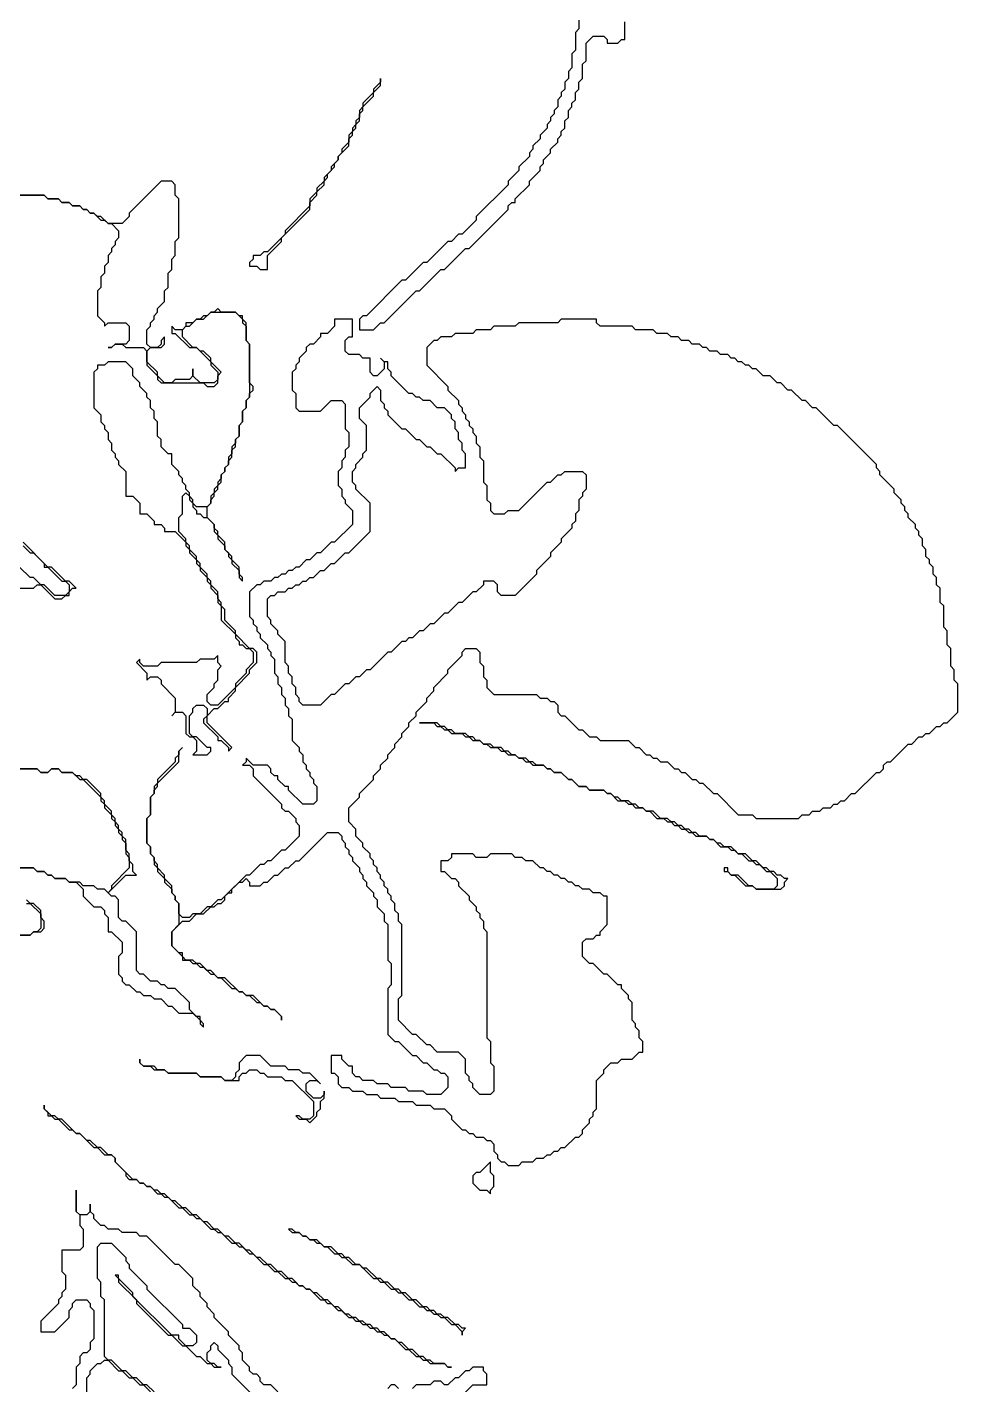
# Model space of a CAD drawing. Header units: metres. Extents: x 0 to 100, y 0 to 141.
# Drawn here: x 87.9 to 94.48, y 12.75 to 22.34 of the extents above; entities that cross this region are included whole.
import ezdxf

# ---------------------------------------------------------------- set-up
doc = ezdxf.new("R2010")
doc.units = ezdxf.units.M

msp = doc.modelspace()

# ---------------------------------------------------------------- linework, layer by layer
for points in [[(91.8, 22.425), (91.8, 22.325), (91.775, 22.3), (91.775, 22.175), (91.75, 22.15), (91.75, 22.05), (91.725, 22.025), (91.725, 21.975), (91.7, 21.95), (91.7, 21.9), (91.675, 21.875), (91.675, 21.85), (91.65, 21.825), (91.65, 21.775), (91.625, 21.75), (91.625, 21.725), (91.6, 21.7), (91.6, 21.675), (91.575, 21.65), (91.575, 21.625), (91.525, 21.575), (91.525, 21.55), (91.475, 21.5), (91.475, 21.475), (91.45, 21.45), (91.45, 21.425), (91.375, 21.35), (91.375, 21.325), (91.3, 21.25), (91.3, 21.225), (91.075, 21), (91.075, 20.975), (90.975, 20.875), (90.95, 20.875), (90.9, 20.825), (90.875, 20.825), (90.725, 20.675), (90.7, 20.675), (90.575, 20.55), (90.55, 20.55), (90.3, 20.3), (90.275, 20.3), (90.25, 20.275), (90.25, 20.2), (90.35, 20.2), (90.4, 20.25), (90.425, 20.25), (90.65, 20.475), (90.675, 20.475), (90.825, 20.625), (90.85, 20.625), (91, 20.775), (91.025, 20.775), (91.3, 21.05), (91.3, 21.075), (91.325, 21.1), (91.35, 21.1), (91.35, 21.125), (91.45, 21.225), (91.45, 21.25), (91.525, 21.325), (91.525, 21.35), (91.55, 21.375), (91.55, 21.4), (91.6, 21.45), (91.6, 21.475), (91.65, 21.525), (91.65, 21.55), (91.675, 21.575), (91.675, 21.6), (91.7, 21.625), (91.7, 21.675), (91.725, 21.7), (91.725, 21.75), (91.75, 21.775), (91.75, 21.8), (91.775, 21.825), (91.775, 21.875), (91.8, 21.9), (91.8, 21.95), (91.825, 21.975), (91.825, 22.075), (91.85, 22.1), (91.85, 22.225), (91.9, 22.275), (91.975, 22.275), (92, 22.25), (92, 22.225), (92.075, 22.225), (92.1, 22.25), (92.125, 22.25), (92.125, 22.375)], [(87.775, 21.15), (88.025, 21.15), (88.05, 21.125), (88.125, 21.125), (88.15, 21.1), (88.2, 21.1), (88.225, 21.075), (88.275, 21.075), (88.3, 21.05), (88.325, 21.05), (88.35, 21.025), (88.375, 21.025), (88.425, 20.975), (88.45, 20.975), (88.475, 20.95), (88.5, 20.95), (88.55, 20.9), (88.55, 20.85), (88.525, 20.825), (88.525, 20.8), (88.5, 20.775), (88.5, 20.75), (88.475, 20.725), (88.475, 20.675), (88.45, 20.65), (88.45, 20.6), (88.425, 20.575), (88.425, 20.5), (88.4, 20.475), (88.4, 20.3), (88.45, 20.25), (88.45, 20.225), (88.475, 20.25), (88.6, 20.25), (88.625, 20.225), (88.625, 20.125), (88.6, 20.1), (88.525, 20.1), (88.5, 20.075), (88.475, 20.075), (88.5, 20.075), (88.525, 20.1), (88.575, 20.1), (88.6, 20.075), (88.725, 20.075), (88.75, 20.05), (88.75, 19.95), (88.825, 19.875), (88.825, 19.85), (88.85, 19.825), (89.15, 19.825), (89.175, 19.8), (89.225, 19.8), (89.25, 19.825), (89.25, 19.875), (89.275, 19.9), (89.2, 19.975), (89.2, 20), (89.15, 20.05), (89.125, 20.05), (89.1, 20.075), (89.075, 20.075), (89, 20.15), (89, 20.2), (89.025, 20.225), (89.05, 20.225), (89.1, 20.275), (89.15, 20.275), (89.2, 20.325), (89.375, 20.325), (89.425, 20.275), (89.425, 20.25), (89.45, 20.225), (89.45, 20.125), (89.475, 20.1), (89.475, 19.725), (89.45, 19.7), (89.45, 19.65), (89.425, 19.625), (89.425, 19.55), (89.4, 19.525), (89.4, 19.45), (89.375, 19.425), (89.375, 19.4), (89.35, 19.375), (89.35, 19.325), (89.325, 19.3), (89.325, 19.25), (89.3, 19.225), (89.3, 19.2), (89.275, 19.175), (89.275, 19.15), (89.25, 19.125), (89.25, 19.1), (89.225, 19.075), (89.225, 19.05), (89.2, 19.025), (89.2, 18.975), (89.175, 18.95), (89.1, 18.95), (89.075, 18.975), (89.075, 19), (89.05, 19.025), (89.05, 19.05), (89.025, 19.075), (89.025, 19.1), (89, 19.125), (89, 19.15), (88.975, 19.175), (88.975, 19.2), (88.925, 19.25), (88.925, 19.325), (88.9, 19.325), (88.85, 19.375), (88.85, 19.425), (88.825, 19.45), (88.825, 19.55), (88.8, 19.575), (88.8, 19.625), (88.775, 19.65), (88.775, 19.7), (88.75, 19.725), (88.75, 19.75), (88.7, 19.8), (88.7, 19.825), (88.65, 19.875), (88.65, 19.925), (88.6, 19.975), (88.475, 19.975), (88.45, 19.95), (88.4, 19.95), (88.4, 19.925), (88.375, 19.9), (88.375, 19.65), (88.425, 19.6), (88.425, 19.55), (88.45, 19.525), (88.45, 19.5), (88.475, 19.475), (88.475, 19.425), (88.5, 19.4), (88.5, 19.35), (88.525, 19.325), (88.525, 19.3), (88.55, 19.275), (88.55, 19.25), (88.6, 19.2), (88.6, 19.025), (88.65, 19.025), (88.7, 18.975), (88.7, 18.9), (88.75, 18.9), (88.8, 18.85), (88.8, 18.825), (88.85, 18.825), (88.875, 18.8), (88.875, 18.775), (88.95, 18.775), (89.025, 18.7), (89.025, 18.675), (89.05, 18.65), (89.05, 18.625), (89.1, 18.575), (89.1, 18.55), (89.125, 18.525), (89.125, 18.5), (89.175, 18.45), (89.175, 18.425), (89.2, 18.4), (89.2, 18.375), (89.25, 18.325), (89.25, 18.275), (89.275, 18.25), (89.275, 18.15), (89.375, 18.05), (89.375, 18.025), (89.4, 18), (89.4, 17.975), (89.425, 17.975), (89.45, 17.95), (89.475, 17.95), (89.5, 17.925), (89.5, 17.85), (89.45, 17.8), (89.45, 17.775), (89.375, 17.7), (89.375, 17.675), (89.25, 17.55), (89.2, 17.55), (89.175, 17.575), (89.175, 17.625), (89.225, 17.675), (89.225, 17.7), (89.25, 17.725), (89.25, 17.8), (89.275, 17.825), (89.25, 17.85), (89.25, 17.9), (89.225, 17.875), (89.125, 17.875), (89.1, 17.85), (88.85, 17.85), (88.825, 17.825), (88.725, 17.825), (88.7, 17.85), (88.7, 17.875), (88.675, 17.85), (88.75, 17.775), (88.75, 17.725), (88.775, 17.75), (88.825, 17.75), (88.85, 17.725), (88.85, 17.7), (88.95, 17.6), (88.95, 17.5), (88.925, 17.475), (88.95, 17.5), (89, 17.5), (89.025, 17.475), (89.025, 17.35), (89.05, 17.325), (89.075, 17.325), (89.1, 17.3), (89.1, 17.225), (89.075, 17.2), (89.175, 17.2), (89.2, 17.225), (89.2, 17.25), (89.175, 17.25), (89.1, 17.325), (89.075, 17.325), (89.05, 17.35), (89.05, 17.475), (89.075, 17.5), (89.075, 17.525), (89.1, 17.55), (89.15, 17.55), (89.175, 17.525), (89.175, 17.475), (89.15, 17.45), (89.15, 17.425), (89.25, 17.325), (89.25, 17.3), (89.275, 17.3), (89.325, 17.25), (89.325, 17.225), (89.35, 17.25), (89.175, 17.425), (89.175, 17.475), (89.225, 17.525), (89.25, 17.525), (89.3, 17.575), (89.325, 17.575), (89.325, 17.6), (89.375, 17.65), (89.375, 17.675), (89.475, 17.775), (89.475, 17.8), (89.525, 17.85), (89.525, 17.925), (89.5, 17.95), (89.475, 17.95), (89.375, 18.05), (89.375, 18.075), (89.3, 18.15), (89.3, 18.225), (89.275, 18.25), (89.275, 18.275), (89.25, 18.3), (89.25, 18.35), (89.2, 18.4), (89.2, 18.425), (89.175, 18.45), (89.175, 18.475), (89.125, 18.525), (89.125, 18.55), (89.1, 18.575), (89.1, 18.6), (89.05, 18.65), (89.05, 18.675), (89.025, 18.7), (89.025, 18.725), (88.975, 18.775), (88.975, 18.875), (89, 18.9), (89, 19.025), (89.025, 19.05), (89.05, 19.025), (89.05, 19), (89.075, 18.975), (89.075, 18.95), (89.1, 18.925), (89.1, 18.9), (89.125, 18.9), (89.15, 18.875), (89.175, 18.875), (89.225, 18.825), (89.225, 18.775), (89.25, 18.75), (89.25, 18.725), (89.3, 18.675), (89.3, 18.65), (89.325, 18.625), (89.325, 18.6), (89.35, 18.575), (89.35, 18.55), (89.4, 18.5), (89.4, 18.45), (89.425, 18.425), (89.425, 18.45), (89.4, 18.475), (89.4, 18.525), (89.35, 18.575), (89.35, 18.6), (89.3, 18.65), (89.3, 18.7), (89.25, 18.75), (89.25, 18.775), (89.225, 18.8), (89.225, 18.825), (89.175, 18.875), (89.175, 18.95), (89.2, 18.975), (89.2, 19), (89.225, 19.025), (89.225, 19.05), (89.25, 19.075), (89.25, 19.1), (89.275, 19.125), (89.275, 19.175), (89.3, 19.2), (89.3, 19.225), (89.325, 19.25), (89.325, 19.275), (89.35, 19.3), (89.35, 19.35), (89.375, 19.375), (89.375, 19.425), (89.4, 19.45), (89.4, 19.525), (89.425, 19.55), (89.425, 19.625), (89.45, 19.65), (89.45, 19.7), (89.475, 19.725), (89.475, 19.75), (89.5, 19.775), (89.5, 19.8), (89.475, 19.825), (89.475, 20.1), (89.45, 20.125), (89.45, 20.25), (89.425, 20.275), (89.425, 20.3), (89.4, 20.3), (89.375, 20.325), (89.275, 20.325), (89.25, 20.35), (89.225, 20.325), (89.2, 20.325), (89.175, 20.3), (89.15, 20.3), (89.125, 20.275), (89.1, 20.275), (89.075, 20.25), (89.025, 20.25), (89.025, 20.225), (89, 20.2), (88.95, 20.2), (88.925, 20.225), (88.925, 20.175), (88.95, 20.175), (89.05, 20.075), (89.1, 20.075), (89.2, 19.975), (89.2, 19.95), (89.25, 19.9), (89.25, 19.85), (89.225, 19.825), (89.125, 19.825), (89.075, 19.875), (89.075, 19.925), (89.075, 19.875), (89.05, 19.85), (88.95, 19.85), (88.925, 19.825), (88.875, 19.825), (88.825, 19.875), (88.825, 19.9), (88.75, 19.975), (88.75, 20.05), (88.775, 20.075), (88.85, 20.075), (88.875, 20.1), (88.875, 20.15), (88.85, 20.125), (88.85, 20.1), (88.825, 20.075), (88.775, 20.075), (88.75, 20.1), (88.75, 20.2), (88.775, 20.225), (88.775, 20.25), (88.8, 20.275), (88.8, 20.3), (88.825, 20.325), (88.825, 20.35), (88.875, 20.4), (88.875, 20.475), (88.9, 20.5), (88.9, 20.6), (88.925, 20.625), (88.925, 20.7), (88.95, 20.725), (88.95, 20.825), (88.975, 20.85), (88.975, 21.125), (88.95, 21.15), (88.95, 21.225), (88.925, 21.25), (88.85, 21.25), (88.625, 21.025), (88.625, 21), (88.575, 20.95), (88.475, 20.95), (88.425, 21), (88.4, 21), (88.375, 21.025), (88.35, 21.025), (88.325, 21.05), (88.3, 21.05), (88.275, 21.075), (88.225, 21.075), (88.2, 21.1), (88.15, 21.1), (88.125, 21.125), (88.05, 21.125), (88.025, 21.15), (87.8, 21.15)], [(87.85, 18.375), (87.95, 18.375), (87.975, 18.4), (88, 18.4), (88.1, 18.3), (88.15, 18.3), (88.175, 18.325), (88.2, 18.325), (88.2, 18.35), (88.225, 18.375), (88.25, 18.375), (88.2, 18.425), (88.175, 18.425), (88.075, 18.525), (88.05, 18.525), (87.875, 18.7)], [(87.875, 18.675), (87.925, 18.625), (87.95, 18.625), (88.025, 18.55), (88.025, 18.525), (88.05, 18.525), (88.15, 18.425), (88.175, 18.425), (88.2, 18.4), (88.2, 18.35), (88.175, 18.325), (88.1, 18.325), (88.025, 18.4), (88, 18.4), (87.95, 18.45), (87.925, 18.45), (87.85, 18.525)], [(87.675, 17.1), (87.975, 17.1), (88, 17.075), (88.05, 17.075), (88.075, 17.1), (88.125, 17.1), (88.15, 17.075), (88.225, 17.075), (88.275, 17.025), (88.3, 17.025), (88.425, 16.9), (88.425, 16.875), (88.45, 16.85), (88.45, 16.825), (88.5, 16.775), (88.5, 16.75), (88.525, 16.725), (88.525, 16.7), (88.55, 16.675), (88.55, 16.65), (88.575, 16.625), (88.575, 16.6), (88.6, 16.575), (88.6, 16.5), (88.625, 16.475), (88.625, 16.4), (88.5, 16.275), (88.5, 16.25), (88.475, 16.225), (88.45, 16.25), (88.4, 16.25), (88.375, 16.275), (88.3, 16.275), (88.275, 16.3), (88.2, 16.3), (88.175, 16.325), (88.1, 16.325), (88.075, 16.35), (88.05, 16.35), (88.025, 16.375), (87.975, 16.375), (87.95, 16.4), (87.75, 16.4)], [(87.85, 16.4), (87.95, 16.4), (87.975, 16.375), (88.025, 16.375), (88.05, 16.35), (88.075, 16.35), (88.1, 16.325), (88.175, 16.325), (88.2, 16.3), (88.25, 16.3), (88.3, 16.25), (88.3, 16.2), (88.375, 16.125), (88.425, 16.125), (88.45, 16.1), (88.45, 16.075), (88.475, 16.05), (88.475, 15.95), (88.5, 15.95), (88.575, 15.875), (88.575, 15.8), (88.55, 15.775), (88.55, 15.65), (88.575, 15.625), (88.575, 15.6), (88.6, 15.575), (88.625, 15.575), (88.675, 15.525), (88.7, 15.525), (88.725, 15.5), (88.775, 15.5), (88.8, 15.475), (88.85, 15.475), (88.9, 15.425), (88.925, 15.425), (88.975, 15.375), (89.075, 15.375), (89.125, 15.325), (89.125, 15.3), (89.15, 15.275), (89.15, 15.3), (89.125, 15.325), (89.125, 15.35), (89.1, 15.35), (89.05, 15.4), (89.05, 15.45), (88.95, 15.55), (88.9, 15.55), (88.875, 15.575), (88.85, 15.575), (88.825, 15.6), (88.775, 15.6), (88.725, 15.65), (88.7, 15.65), (88.675, 15.675), (88.675, 15.95), (88.6, 16.025), (88.575, 16.025), (88.55, 16.05), (88.55, 16.175), (88.525, 16.2), (88.5, 16.2), (88.475, 16.225), (88.6, 16.35), (88.675, 16.35), (88.65, 16.375), (88.65, 16.425), (88.625, 16.45), (88.625, 16.5), (88.6, 16.525), (88.6, 16.6), (88.575, 16.625), (88.575, 16.65), (88.55, 16.675), (88.55, 16.7), (88.525, 16.725), (88.525, 16.75), (88.5, 16.775), (88.5, 16.8), (88.45, 16.85), (88.45, 16.875), (88.425, 16.9), (88.425, 16.925), (88.325, 17.025), (88.3, 17.025), (88.275, 17.05), (88.25, 17.05), (88.225, 17.075), (88.15, 17.075), (88.125, 17.1), (88.075, 17.1), (88.05, 17.075), (88, 17.075), (87.975, 17.1), (87.675, 17.1)], [(87.8, 15.925), (87.925, 15.925), (87.95, 15.95), (88, 15.95), (88.025, 15.975), (88.025, 16.025), (88, 16.05), (88, 16.1), (87.95, 16.15), (87.925, 16.15), (87.9, 16.175)], [(87.9, 16.15), (87.925, 16.15), (88, 16.075), (88, 15.975), (87.975, 15.95), (87.95, 15.95), (87.925, 15.925), (87.825, 15.925)], [(89.675, 12.7), (89.625, 12.75), (89.575, 12.75), (89.55, 12.775), (89.55, 12.8), (89.525, 12.825), (89.5, 12.825), (89.475, 12.85), (89.475, 12.875), (89.425, 12.925), (89.425, 12.975), (89.4, 13), (89.4, 13.025), (89.325, 13.1), (89.325, 13.125), (89.225, 13.225), (89.225, 13.25), (89.175, 13.3), (89.175, 13.325), (89.125, 13.375), (89.125, 13.4), (89.075, 13.45), (89.075, 13.5), (88.975, 13.6), (88.95, 13.6), (88.75, 13.8), (88.7, 13.8), (88.675, 13.825), (88.575, 13.825), (88.55, 13.85), (88.475, 13.85), (88.45, 13.875), (88.425, 13.875), (88.375, 13.925), (88.375, 13.95), (88.35, 13.975), (88.35, 14.025), (88.35, 13.975), (88.325, 13.95), (88.275, 13.95), (88.25, 13.975), (88.25, 14.125), (88.25, 13.975), (88.275, 13.95), (88.275, 13.875), (88.3, 13.85), (88.3, 13.725), (88.275, 13.7), (88.15, 13.7), (88.15, 13.55), (88.175, 13.525), (88.175, 13.425), (88.15, 13.4), (88.15, 13.375), (88.125, 13.35), (88.125, 13.325), (88, 13.2), (88, 13.125), (88.1, 13.125), (88.2, 13.225), (88.2, 13.275), (88.225, 13.3), (88.225, 13.325), (88.25, 13.35), (88.325, 13.35), (88.35, 13.325), (88.35, 13.3), (88.375, 13.275), (88.375, 13.075), (88.35, 13.05), (88.35, 13), (88.325, 12.975), (88.3, 12.975), (88.275, 12.95), (88.275, 12.9), (88.25, 12.875), (88.25, 12.75), (88.225, 12.725)], [(88.8, 12.7), (88.75, 12.75), (88.725, 12.75), (88.675, 12.8), (88.65, 12.8), (88.6, 12.85), (88.575, 12.85), (88.5, 12.925), (88.475, 12.925), (88.45, 12.95), (88.45, 13.35), (88.425, 13.375), (88.425, 13.475), (88.4, 13.5), (88.4, 13.725), (88.425, 13.75), (88.5, 13.75), (88.6, 13.65), (88.6, 13.625), (88.625, 13.6), (88.625, 13.575), (88.75, 13.45), (88.75, 13.425), (89, 13.175), (89, 13.15), (89.05, 13.15), (89.1, 13.1), (89.1, 13.05), (89.075, 13.025), (89.025, 13.025), (88.975, 13.075), (88.975, 13.1), (88.925, 13.1), (88.65, 13.375), (88.65, 13.4), (88.55, 13.5), (88.55, 13.525), (88.525, 13.525), (88.55, 13.5), (88.55, 13.475), (88.675, 13.35), (88.675, 13.325), (88.9, 13.1), (88.925, 13.1), (89, 13.025), (89.025, 13.025), (89.1, 12.95), (89.125, 12.95), (89.175, 12.9), (89.2, 12.9), (89.225, 12.875), (89.275, 12.875), (89.25, 12.875), (89.225, 12.9), (89.2, 12.9), (89.175, 12.925), (89.175, 12.975), (89.2, 13), (89.2, 13.025), (89.225, 13.05), (89.25, 13.025), (89.25, 13), (89.325, 12.925), (89.325, 12.9), (89.35, 12.875), (89.35, 12.825), (89.5, 12.675)], [(88.325, 12.55), (88.325, 12.8), (88.35, 12.825), (88.35, 12.85), (88.4, 12.9), (88.425, 12.9), (88.45, 12.925), (88.475, 12.925), (88.55, 12.85), (88.575, 12.85), (88.625, 12.8), (88.65, 12.8), (88.7, 12.75), (88.725, 12.75), (88.775, 12.7)], [(90.925, 12.625), (91.05, 12.75), (91.15, 12.75), (91.15, 12.825), (91.125, 12.85), (91.125, 12.875), (91.05, 12.875), (91.025, 12.85), (91, 12.85), (90.95, 12.8), (90.925, 12.8), (90.875, 12.75), (90.85, 12.75), (90.825, 12.775), (90.775, 12.775), (90.75, 12.75), (90.65, 12.75), (90.625, 12.725)], [(90.525, 12.725), (90.5, 12.75), (90.475, 12.75), (90.45, 12.725)]]:
    msp.add_lwpolyline(points)
for points in [[(90.4, 21.975), (90.4, 21.95), (90.35, 21.9), (90.35, 21.875), (90.275, 21.8), (90.275, 21.775), (90.25, 21.75), (90.25, 21.7), (90.225, 21.675), (90.225, 21.65), (90.2, 21.625), (90.2, 21.6), (90.175, 21.575), (90.175, 21.525), (90.125, 21.475), (90.125, 21.45), (90.1, 21.425), (90.1, 21.4), (90.05, 21.35), (90.05, 21.325), (90, 21.275), (90, 21.25), (89.95, 21.2), (89.95, 21.175), (89.9, 21.125), (89.9, 21.075), (89.725, 20.9), (89.725, 20.875), (89.6, 20.75), (89.575, 20.75), (89.55, 20.725), (89.5, 20.725), (89.5, 20.7), (89.475, 20.675), (89.475, 20.65), (89.525, 20.65), (89.55, 20.625), (89.6, 20.625), (89.6, 20.725), (89.7, 20.825), (89.7, 20.85), (89.9, 21.05), (89.9, 21.1), (89.95, 21.15), (89.95, 21.175), (90, 21.225), (90, 21.25), (90.025, 21.275), (90.025, 21.3), (90.075, 21.35), (90.075, 21.375), (90.1, 21.4), (90.1, 21.425), (90.175, 21.5), (90.175, 21.55), (90.2, 21.575), (90.2, 21.6), (90.225, 21.625), (90.225, 21.65), (90.25, 21.675), (90.25, 21.725), (90.275, 21.75), (90.275, 21.775), (90.35, 21.85), (90.35, 21.875), (90.4, 21.925)], [(90.075, 20.275), (90.075, 20.225), (90.025, 20.175), (89.975, 20.175), (89.975, 20.15), (89.925, 20.1), (89.9, 20.1), (89.875, 20.075), (89.875, 20.05), (89.825, 20), (89.825, 19.975), (89.8, 19.95), (89.8, 19.925), (89.775, 19.9), (89.775, 19.775), (89.8, 19.75), (89.8, 19.65), (89.825, 19.625), (89.975, 19.625), (90.05, 19.7), (90.125, 19.7), (90.15, 19.675), (90.15, 19.5), (90.175, 19.475), (90.175, 19.375), (90.15, 19.35), (90.15, 19.3), (90.125, 19.275), (90.125, 19.225), (90.1, 19.2), (90.1, 19.1), (90.125, 19.075), (90.125, 19.025), (90.15, 19), (90.15, 18.975), (90.2, 18.925), (90.2, 18.825), (90.075, 18.7), (90.05, 18.7), (89.975, 18.625), (89.95, 18.625), (89.9, 18.575), (89.875, 18.575), (89.825, 18.525), (89.8, 18.525), (89.775, 18.5), (89.75, 18.5), (89.725, 18.475), (89.7, 18.475), (89.675, 18.45), (89.65, 18.45), (89.625, 18.425), (89.575, 18.425), (89.55, 18.4), (89.525, 18.4), (89.475, 18.35), (89.475, 18.175), (89.5, 18.15), (89.5, 18.125), (89.525, 18.1), (89.525, 18.075), (89.55, 18.05), (89.55, 18.025), (89.6, 17.975), (89.6, 17.95), (89.625, 17.925), (89.625, 17.9), (89.65, 17.875), (89.65, 17.775), (89.675, 17.75), (89.675, 17.7), (89.7, 17.675), (89.7, 17.625), (89.725, 17.6), (89.725, 17.55), (89.75, 17.525), (89.75, 17.475), (89.775, 17.45), (89.775, 17.3), (89.825, 17.25), (89.825, 17.225), (89.85, 17.2), (89.85, 17.15), (89.875, 17.125), (89.875, 17.1), (89.9, 17.075), (89.9, 17.05), (89.925, 17.025), (89.925, 17), (89.95, 16.975), (89.95, 16.875), (89.925, 16.85), (89.85, 16.85), (89.75, 16.95), (89.75, 16.975), (89.725, 16.975), (89.675, 17.025), (89.675, 17.05), (89.65, 17.05), (89.625, 17.075), (89.625, 17.1), (89.6, 17.125), (89.5, 17.125), (89.45, 17.175), (89.45, 17.15), (89.425, 17.125), (89.475, 17.125), (89.5, 17.1), (89.5, 17.05), (89.7, 16.85), (89.7, 16.825), (89.725, 16.8), (89.75, 16.8), (89.8, 16.75), (89.8, 16.725), (89.825, 16.7), (89.825, 16.625), (89.725, 16.525), (89.7, 16.525), (89.625, 16.45), (89.6, 16.45), (89.575, 16.425), (89.55, 16.425), (89.475, 16.35), (89.45, 16.35), (89.275, 16.175), (89.25, 16.175), (89.2, 16.125), (89.175, 16.125), (89.125, 16.075), (89.075, 16.075), (89.05, 16.05), (89, 16.05), (88.975, 16.075), (88.975, 16.15), (88.95, 16.175), (88.95, 16.2), (88.925, 16.225), (88.925, 16.275), (88.875, 16.325), (88.875, 16.35), (88.825, 16.4), (88.825, 16.425), (88.8, 16.45), (88.8, 16.475), (88.775, 16.5), (88.775, 16.55), (88.75, 16.575), (88.75, 16.75), (88.775, 16.775), (88.775, 16.9), (88.8, 16.925), (88.8, 16.95), (88.825, 16.975), (88.825, 17), (88.975, 17.15), (88.975, 17.225), (89, 17.25), (88.975, 17.225), (88.975, 17.2), (88.95, 17.175), (88.95, 17.15), (88.825, 17.025), (88.825, 17), (88.8, 16.975), (88.8, 16.925), (88.775, 16.9), (88.775, 16.775), (88.75, 16.75), (88.75, 16.575), (88.775, 16.55), (88.775, 16.5), (88.8, 16.475), (88.8, 16.425), (88.825, 16.4), (88.825, 16.375), (88.875, 16.325), (88.875, 16.3), (88.925, 16.25), (88.925, 16.225), (88.95, 16.2), (88.95, 16.175), (88.975, 16.15), (88.975, 16), (88.925, 15.95), (88.925, 15.85), (89, 15.775), (89, 15.75), (89.05, 15.75), (89.075, 15.725), (89.1, 15.725), (89.125, 15.7), (89.15, 15.7), (89.2, 15.65), (89.225, 15.65), (89.25, 15.625), (89.275, 15.625), (89.35, 15.55), (89.375, 15.55), (89.4, 15.525), (89.425, 15.525), (89.45, 15.5), (89.475, 15.5), (89.525, 15.45), (89.55, 15.45), (89.575, 15.425), (89.6, 15.425), (89.625, 15.4), (89.65, 15.4), (89.7, 15.35), (89.7, 15.325), (89.7, 15.35), (89.65, 15.4), (89.625, 15.4), (89.6, 15.425), (89.575, 15.425), (89.5, 15.5), (89.45, 15.5), (89.425, 15.525), (89.4, 15.525), (89.3, 15.625), (89.25, 15.625), (89.2, 15.675), (89.175, 15.675), (89.125, 15.725), (89.1, 15.725), (89.075, 15.75), (89.025, 15.75), (89, 15.775), (89, 15.8), (88.975, 15.8), (88.925, 15.85), (88.925, 15.95), (89, 16.025), (89.05, 16.025), (89.1, 16.075), (89.15, 16.075), (89.2, 16.125), (89.225, 16.125), (89.25, 16.15), (89.275, 16.15), (89.3, 16.175), (89.3, 16.2), (89.325, 16.225), (89.35, 16.225), (89.35, 16.25), (89.4, 16.3), (89.425, 16.3), (89.45, 16.325), (89.475, 16.3), (89.475, 16.275), (89.55, 16.275), (89.575, 16.3), (89.6, 16.3), (89.65, 16.35), (89.675, 16.35), (89.725, 16.4), (89.75, 16.4), (89.8, 16.45), (89.825, 16.45), (90.025, 16.65), (90.1, 16.65), (90.125, 16.625), (90.125, 16.6), (90.15, 16.575), (90.15, 16.55), (90.175, 16.525), (90.175, 16.5), (90.2, 16.475), (90.2, 16.45), (90.25, 16.4), (90.25, 16.375), (90.275, 16.35), (90.275, 16.325), (90.3, 16.3), (90.3, 16.275), (90.35, 16.225), (90.35, 16.2), (90.375, 16.175), (90.375, 16.125), (90.425, 16.075), (90.425, 16.025), (90.45, 16), (90.45, 15.75), (90.475, 15.725), (90.475, 15.575), (90.45, 15.55), (90.45, 15.225), (90.5, 15.175), (90.525, 15.175), (90.625, 15.075), (90.65, 15.075), (90.7, 15.025), (90.725, 15.025), (90.775, 14.975), (90.8, 14.975), (90.825, 14.95), (90.85, 14.95), (90.875, 14.925), (90.875, 14.85), (90.825, 14.8), (90.725, 14.8), (90.7, 14.825), (90.6, 14.825), (90.575, 14.85), (90.475, 14.85), (90.45, 14.875), (90.375, 14.875), (90.35, 14.9), (90.275, 14.9), (90.25, 14.925), (90.225, 14.925), (90.2, 14.95), (90.2, 15), (90.175, 15), (90.125, 15.05), (90.125, 15.075), (90.05, 15.075), (90.05, 14.95), (90.075, 14.95), (90.1, 14.925), (90.1, 14.875), (90.125, 14.85), (90.175, 14.85), (90.2, 14.825), (90.275, 14.825), (90.3, 14.8), (90.375, 14.8), (90.4, 14.775), (90.5, 14.775), (90.525, 14.75), (90.625, 14.75), (90.65, 14.725), (90.75, 14.725), (90.775, 14.7), (90.85, 14.7), (90.9, 14.65), (90.9, 14.625), (90.975, 14.55), (91, 14.55), (91.025, 14.525), (91.05, 14.525), (91.075, 14.5), (91.125, 14.5), (91.15, 14.475), (91.175, 14.475), (91.2, 14.45), (91.2, 14.4), (91.225, 14.375), (91.225, 14.35), (91.25, 14.325), (91.275, 14.325), (91.3, 14.3), (91.375, 14.3), (91.4, 14.325), (91.475, 14.325), (91.5, 14.35), (91.55, 14.35), (91.575, 14.375), (91.6, 14.375), (91.625, 14.4), (91.65, 14.4), (91.675, 14.425), (91.7, 14.425), (91.775, 14.5), (91.8, 14.5), (91.825, 14.525), (91.825, 14.55), (91.875, 14.6), (91.875, 14.625), (91.9, 14.65), (91.9, 14.675), (91.925, 14.7), (91.925, 14.9), (91.975, 14.95), (91.975, 14.975), (92.025, 15.025), (92.075, 15.025), (92.1, 15.05), (92.175, 15.05), (92.225, 15.1), (92.25, 15.1), (92.25, 15.175), (92.225, 15.2), (92.225, 15.25), (92.2, 15.275), (92.2, 15.3), (92.175, 15.325), (92.175, 15.45), (92.15, 15.475), (92.15, 15.5), (92.1, 15.55), (92.1, 15.575), (92.075, 15.575), (92, 15.65), (91.975, 15.65), (91.9, 15.725), (91.875, 15.725), (91.825, 15.775), (91.825, 15.875), (91.85, 15.9), (91.9, 15.9), (91.925, 15.925), (91.95, 15.925), (91.95, 15.95), (92, 16), (92, 16.2), (91.975, 16.2), (91.95, 16.225), (91.9, 16.225), (91.875, 16.25), (91.825, 16.25), (91.8, 16.275), (91.775, 16.275), (91.75, 16.3), (91.725, 16.3), (91.7, 16.325), (91.675, 16.325), (91.65, 16.35), (91.625, 16.35), (91.6, 16.375), (91.575, 16.375), (91.55, 16.4), (91.525, 16.4), (91.475, 16.45), (91.425, 16.45), (91.4, 16.475), (91.35, 16.475), (91.325, 16.5), (91.175, 16.5), (91.15, 16.475), (91.075, 16.475), (91.05, 16.5), (90.9, 16.5), (90.9, 16.475), (90.875, 16.45), (90.825, 16.45), (90.825, 16.375), (90.85, 16.375), (90.9, 16.325), (90.925, 16.325), (90.95, 16.3), (90.95, 16.275), (91.025, 16.2), (91.025, 16.175), (91.075, 16.125), (91.075, 16.1), (91.1, 16.075), (91.1, 16.05), (91.125, 16.025), (91.125, 15.975), (91.15, 15.95), (91.15, 15.2), (91.175, 15.175), (91.175, 15.025), (91.2, 15), (91.2, 14.825), (91.175, 14.8), (91.1, 14.8), (91.05, 14.85), (91.05, 14.875), (91.025, 14.9), (91.025, 14.925), (91, 14.95), (91, 15.05), (90.95, 15.1), (90.8, 15.1), (90.75, 15.15), (90.725, 15.15), (90.65, 15.225), (90.625, 15.225), (90.525, 15.325), (90.525, 15.475), (90.55, 15.5), (90.55, 16), (90.525, 16.025), (90.525, 16.075), (90.5, 16.1), (90.5, 16.15), (90.475, 16.175), (90.475, 16.2), (90.45, 16.225), (90.45, 16.25), (90.425, 16.275), (90.425, 16.3), (90.4, 16.325), (90.4, 16.35), (90.375, 16.375), (90.375, 16.4), (90.35, 16.425), (90.35, 16.45), (90.325, 16.475), (90.325, 16.5), (90.275, 16.55), (90.275, 16.575), (90.225, 16.625), (90.225, 16.675), (90.175, 16.725), (90.175, 16.825), (90.25, 16.9), (90.25, 16.925), (90.35, 17.025), (90.35, 17.05), (90.4, 17.1), (90.4, 17.125), (90.45, 17.175), (90.45, 17.2), (90.5, 17.25), (90.5, 17.275), (90.55, 17.325), (90.55, 17.35), (90.6, 17.4), (90.6, 17.425), (90.65, 17.475), (90.65, 17.5), (90.725, 17.575), (90.725, 17.6), (90.775, 17.65), (90.775, 17.675), (90.875, 17.775), (90.875, 17.8), (90.975, 17.9), (90.975, 17.925), (91, 17.95), (91.075, 17.95), (91.1, 17.925), (91.1, 17.85), (91.125, 17.825), (91.125, 17.75), (91.15, 17.725), (91.15, 17.675), (91.2, 17.625), (91.5, 17.625), (91.525, 17.6), (91.575, 17.6), (91.6, 17.575), (91.625, 17.575), (91.65, 17.55), (91.65, 17.5), (91.675, 17.475), (91.7, 17.475), (91.8, 17.375), (91.825, 17.375), (91.875, 17.325), (91.925, 17.325), (91.95, 17.3), (92.15, 17.3), (92.2, 17.25), (92.225, 17.25), (92.275, 17.2), (92.3, 17.2), (92.325, 17.175), (92.35, 17.175), (92.375, 17.15), (92.425, 17.15), (92.475, 17.1), (92.5, 17.1), (92.525, 17.075), (92.55, 17.075), (92.6, 17.025), (92.625, 17.025), (92.65, 17), (92.675, 17), (92.75, 16.925), (92.775, 16.925), (92.925, 16.775), (93.025, 16.775), (93.05, 16.75), (93.35, 16.75), (93.375, 16.775), (93.425, 16.775), (93.45, 16.8), (93.5, 16.8), (93.525, 16.825), (93.575, 16.825), (93.6, 16.85), (93.625, 16.85), (93.65, 16.875), (93.675, 16.875), (93.725, 16.925), (93.75, 16.925), (93.9, 17.075), (93.925, 17.075), (93.95, 17.1), (93.95, 17.125), (93.975, 17.15), (94, 17.15), (94.125, 17.275), (94.15, 17.275), (94.2, 17.325), (94.225, 17.325), (94.25, 17.35), (94.275, 17.35), (94.325, 17.4), (94.35, 17.4), (94.375, 17.425), (94.4, 17.425), (94.475, 17.5), (94.475, 17.7), (94.45, 17.725), (94.45, 17.8), (94.425, 17.825), (94.425, 17.95), (94.4, 17.975), (94.4, 18.075), (94.375, 18.1), (94.375, 18.25), (94.35, 18.275), (94.35, 18.375), (94.325, 18.4), (94.325, 18.45), (94.3, 18.475), (94.3, 18.525), (94.275, 18.55), (94.275, 18.575), (94.25, 18.6), (94.25, 18.65), (94.225, 18.675), (94.225, 18.725), (94.2, 18.75), (94.2, 18.775), (94.175, 18.8), (94.175, 18.825), (94.125, 18.875), (94.125, 18.9), (94.1, 18.925), (94.1, 18.95), (94.075, 18.975), (94.075, 19), (94.025, 19.05), (94.025, 19.075), (93.925, 19.175), (93.925, 19.2), (93.9, 19.225), (93.9, 19.25), (93.625, 19.525), (93.6, 19.525), (93.475, 19.65), (93.45, 19.65), (93.4, 19.7), (93.375, 19.7), (93.3, 19.775), (93.275, 19.775), (93.225, 19.825), (93.2, 19.825), (93.15, 19.875), (93.1, 19.875), (93.05, 19.925), (93.025, 19.925), (93, 19.95), (92.975, 19.95), (92.95, 19.975), (92.925, 19.975), (92.9, 20), (92.875, 20), (92.85, 20.025), (92.8, 20.025), (92.775, 20.05), (92.725, 20.05), (92.7, 20.075), (92.675, 20.075), (92.65, 20.1), (92.6, 20.1), (92.575, 20.125), (92.525, 20.125), (92.5, 20.15), (92.45, 20.15), (92.425, 20.175), (92.35, 20.175), (92.325, 20.2), (92.2, 20.2), (92.175, 20.225), (91.95, 20.225), (91.925, 20.25), (91.925, 20.275), (91.675, 20.275), (91.65, 20.25), (91.375, 20.25), (91.35, 20.225), (91.2, 20.225), (91.175, 20.2), (91.075, 20.2), (91.05, 20.175), (90.925, 20.175), (90.9, 20.15), (90.825, 20.15), (90.8, 20.125), (90.775, 20.125), (90.725, 20.075), (90.725, 19.95), (90.875, 19.8), (90.875, 19.775), (90.95, 19.7), (90.95, 19.675), (90.975, 19.65), (90.975, 19.625), (91, 19.6), (91, 19.575), (91.025, 19.55), (91.025, 19.525), (91.05, 19.5), (91.05, 19.475), (91.075, 19.45), (91.075, 19.4), (91.1, 19.375), (91.1, 19.3), (91.125, 19.275), (91.125, 19.125), (91.15, 19.1), (91.15, 19), (91.175, 18.975), (91.175, 18.925), (91.2, 18.9), (91.275, 18.9), (91.3, 18.925), (91.375, 18.925), (91.575, 19.125), (91.6, 19.125), (91.65, 19.175), (91.675, 19.175), (91.7, 19.2), (91.825, 19.2), (91.85, 19.175), (91.85, 19.075), (91.825, 19.05), (91.825, 19.025), (91.8, 19), (91.8, 18.925), (91.775, 18.9), (91.775, 18.85), (91.75, 18.825), (91.75, 18.8), (91.675, 18.725), (91.675, 18.7), (91.6, 18.625), (91.6, 18.6), (91.5, 18.5), (91.5, 18.475), (91.35, 18.325), (91.25, 18.325), (91.225, 18.35), (91.225, 18.4), (91.2, 18.425), (91.125, 18.425), (91.125, 18.4), (91.075, 18.35), (91.05, 18.35), (90.975, 18.275), (90.95, 18.275), (90.875, 18.2), (90.85, 18.2), (90.775, 18.125), (90.75, 18.125), (90.7, 18.075), (90.675, 18.075), (90.625, 18.025), (90.6, 18.025), (90.575, 18), (90.55, 18), (90.475, 17.925), (90.45, 17.925), (90.325, 17.8), (90.3, 17.8), (90.25, 17.75), (90.225, 17.75), (90.175, 17.7), (90.15, 17.7), (90.075, 17.625), (90.05, 17.625), (89.975, 17.55), (89.85, 17.55), (89.825, 17.575), (89.825, 17.6), (89.8, 17.625), (89.8, 17.675), (89.775, 17.7), (89.775, 17.75), (89.75, 17.775), (89.75, 17.825), (89.725, 17.85), (89.725, 18), (89.675, 18.05), (89.675, 18.075), (89.625, 18.125), (89.625, 18.15), (89.6, 18.175), (89.6, 18.3), (89.625, 18.325), (89.65, 18.325), (89.675, 18.35), (89.725, 18.35), (89.75, 18.375), (89.775, 18.375), (89.8, 18.4), (89.825, 18.4), (89.85, 18.425), (89.875, 18.425), (89.9, 18.45), (89.925, 18.45), (89.975, 18.5), (90, 18.5), (90.05, 18.55), (90.075, 18.55), (90.15, 18.625), (90.175, 18.625), (90.325, 18.775), (90.325, 18.975), (90.225, 19.075), (90.225, 19.1), (90.2, 19.125), (90.2, 19.2), (90.225, 19.225), (90.225, 19.25), (90.275, 19.3), (90.275, 19.325), (90.3, 19.35), (90.3, 19.525), (90.25, 19.575), (90.25, 19.65), (90.325, 19.725), (90.325, 19.75), (90.375, 19.8), (90.4, 19.775), (90.4, 19.7), (90.425, 19.675), (90.425, 19.65), (90.45, 19.625), (90.45, 19.6), (90.55, 19.5), (90.575, 19.5), (90.65, 19.425), (90.675, 19.425), (90.725, 19.375), (90.75, 19.375), (90.8, 19.325), (90.825, 19.325), (90.925, 19.225), (90.925, 19.2), (90.95, 19.225), (91, 19.225), (91, 19.325), (90.975, 19.35), (90.975, 19.4), (90.95, 19.425), (90.95, 19.475), (90.925, 19.5), (90.925, 19.55), (90.9, 19.575), (90.9, 19.6), (90.85, 19.65), (90.8, 19.65), (90.75, 19.7), (90.7, 19.7), (90.675, 19.725), (90.65, 19.725), (90.625, 19.75), (90.6, 19.75), (90.475, 19.875), (90.475, 19.9), (90.45, 19.925), (90.45, 19.975), (90.425, 19.975), (90.4, 20), (90.425, 19.975), (90.425, 19.925), (90.375, 19.875), (90.35, 19.875), (90.325, 19.9), (90.325, 20), (90.275, 20), (90.25, 20.025), (90.175, 20.025), (90.15, 20.05), (90.15, 20.125), (90.175, 20.15), (90.2, 20.15), (90.2, 20.275)], [(90.675, 17.425), (90.775, 17.425), (90.8, 17.4), (90.825, 17.4), (90.85, 17.375), (90.875, 17.375), (90.9, 17.35), (90.975, 17.35), (91, 17.325), (91.025, 17.325), (91.05, 17.3), (91.1, 17.3), (91.125, 17.275), (91.15, 17.275), (91.175, 17.25), (91.225, 17.25), (91.25, 17.225), (91.275, 17.225), (91.3, 17.2), (91.35, 17.2), (91.375, 17.175), (91.4, 17.175), (91.425, 17.15), (91.45, 17.15), (91.475, 17.125), (91.55, 17.125), (91.575, 17.1), (91.6, 17.1), (91.625, 17.075), (91.675, 17.075), (91.725, 17.025), (91.75, 17.025), (91.8, 16.975), (91.85, 16.975), (91.875, 16.95), (91.975, 16.95), (92, 16.925), (92.025, 16.925), (92.075, 16.875), (92.125, 16.875), (92.15, 16.85), (92.175, 16.85), (92.2, 16.825), (92.25, 16.825), (92.275, 16.8), (92.3, 16.8), (92.35, 16.75), (92.4, 16.75), (92.425, 16.725), (92.45, 16.725), (92.475, 16.7), (92.5, 16.7), (92.525, 16.675), (92.55, 16.675), (92.575, 16.65), (92.6, 16.65), (92.625, 16.625), (92.7, 16.625), (92.725, 16.6), (92.75, 16.6), (92.8, 16.55), (92.85, 16.55), (92.875, 16.525), (92.9, 16.525), (92.925, 16.5), (92.95, 16.5), (93, 16.45), (93.025, 16.45), (93.05, 16.425), (93.075, 16.425), (93.125, 16.375), (93.15, 16.375), (93.2, 16.325), (93.2, 16.275), (93.175, 16.25), (93.05, 16.25), (93.025, 16.275), (93, 16.275), (92.925, 16.35), (92.875, 16.35), (92.85, 16.375), (92.85, 16.4), (92.825, 16.4), (92.825, 16.375), (92.85, 16.375), (92.875, 16.35), (92.9, 16.35), (92.975, 16.275), (93.025, 16.275), (93.05, 16.25), (93.225, 16.25), (93.25, 16.275), (93.25, 16.3), (93.275, 16.325), (93.25, 16.325), (93.225, 16.35), (93.2, 16.35), (93.175, 16.375), (93.15, 16.375), (93.125, 16.4), (93.1, 16.4), (93.05, 16.45), (93.025, 16.45), (92.975, 16.5), (92.925, 16.5), (92.875, 16.55), (92.825, 16.55), (92.8, 16.575), (92.775, 16.575), (92.75, 16.6), (92.725, 16.6), (92.7, 16.625), (92.65, 16.625), (92.625, 16.65), (92.6, 16.65), (92.575, 16.675), (92.55, 16.675), (92.525, 16.7), (92.5, 16.7), (92.475, 16.725), (92.45, 16.725), (92.425, 16.75), (92.375, 16.75), (92.325, 16.8), (92.275, 16.8), (92.25, 16.825), (92.225, 16.825), (92.2, 16.85), (92.175, 16.85), (92.15, 16.875), (92.1, 16.875), (92.075, 16.9), (92.05, 16.9), (92.025, 16.925), (92, 16.925), (91.975, 16.95), (91.875, 16.95), (91.85, 16.975), (91.8, 16.975), (91.75, 17.025), (91.725, 17.025), (91.675, 17.075), (91.625, 17.075), (91.6, 17.1), (91.575, 17.1), (91.55, 17.125), (91.5, 17.125), (91.475, 17.15), (91.45, 17.15), (91.425, 17.175), (91.375, 17.175), (91.35, 17.2), (91.325, 17.2), (91.3, 17.225), (91.275, 17.225), (91.25, 17.25), (91.2, 17.25), (91.175, 17.275), (91.125, 17.275), (91.1, 17.3), (91.075, 17.3), (91.05, 17.325), (91.025, 17.325), (91, 17.35), (90.925, 17.35), (90.9, 17.375), (90.875, 17.375), (90.85, 17.4), (90.825, 17.4), (90.8, 17.425)], [(89.45, 15.075), (89.4, 15.025), (89.4, 14.975), (89.375, 14.95), (89.375, 14.925), (89.35, 14.9), (89.3, 14.9), (89.275, 14.925), (89.125, 14.925), (89.1, 14.95), (88.9, 14.95), (88.875, 14.975), (88.825, 14.975), (88.8, 15), (88.725, 15), (88.7, 15.025), (88.7, 15.05), (88.7, 15.025), (88.725, 15), (88.775, 15), (88.8, 14.975), (88.875, 14.975), (88.9, 14.95), (89.1, 14.95), (89.125, 14.925), (89.275, 14.925), (89.3, 14.9), (89.4, 14.9), (89.4, 14.925), (89.425, 14.95), (89.45, 14.95), (89.475, 14.975), (89.525, 14.975), (89.55, 14.95), (89.575, 14.95), (89.6, 14.925), (89.7, 14.925), (89.725, 14.9), (89.775, 14.9), (89.925, 14.75), (89.925, 14.65), (89.9, 14.625), (89.85, 14.625), (89.825, 14.65), (89.8, 14.65), (89.825, 14.625), (89.875, 14.625), (89.9, 14.6), (89.95, 14.65), (89.95, 14.675), (89.975, 14.7), (89.975, 14.75), (90, 14.775), (90, 14.825), (90, 14.8), (89.975, 14.775), (89.925, 14.775), (89.875, 14.825), (89.875, 14.875), (89.9, 14.9), (89.95, 14.9), (89.975, 14.875), (89.9, 14.95), (89.85, 14.95), (89.825, 14.975), (89.75, 14.975), (89.725, 15), (89.625, 15), (89.55, 15.075)], [(88.025, 14.725), (88.025, 14.7), (88.05, 14.675), (88.05, 14.65), (88.075, 14.65), (88.1, 14.625), (88.125, 14.625), (88.2, 14.55), (88.225, 14.55), (88.25, 14.525), (88.275, 14.525), (88.375, 14.425), (88.4, 14.425), (88.45, 14.375), (88.5, 14.375), (88.525, 14.35), (88.525, 14.325), (88.6, 14.25), (88.6, 14.225), (88.625, 14.2), (88.675, 14.2), (88.7, 14.175), (88.725, 14.175), (88.75, 14.15), (88.775, 14.15), (88.825, 14.1), (88.85, 14.1), (88.875, 14.075), (88.9, 14.075), (88.975, 14), (89, 14), (89.05, 13.95), (89.075, 13.95), (89.1, 13.925), (89.125, 13.925), (89.2, 13.85), (89.225, 13.85), (89.25, 13.825), (89.275, 13.825), (89.35, 13.75), (89.375, 13.75), (89.4, 13.725), (89.425, 13.725), (89.475, 13.675), (89.5, 13.675), (89.575, 13.6), (89.6, 13.6), (89.65, 13.55), (89.675, 13.55), (89.725, 13.5), (89.75, 13.5), (89.775, 13.475), (89.8, 13.475), (89.825, 13.45), (89.85, 13.45), (89.875, 13.425), (89.9, 13.425), (89.975, 13.35), (90, 13.35), (90.025, 13.325), (90.05, 13.325), (90.1, 13.275), (90.125, 13.275), (90.175, 13.225), (90.2, 13.225), (90.225, 13.2), (90.25, 13.2), (90.275, 13.175), (90.3, 13.175), (90.325, 13.15), (90.35, 13.15), (90.375, 13.125), (90.4, 13.125), (90.425, 13.1), (90.45, 13.1), (90.475, 13.075), (90.5, 13.075), (90.575, 13), (90.6, 13), (90.65, 12.95), (90.675, 12.95), (90.7, 12.925), (90.725, 12.925), (90.75, 12.9), (90.85, 12.9), (90.875, 12.875), (90.9, 12.875), (90.875, 12.875), (90.85, 12.9), (90.775, 12.9), (90.75, 12.925), (90.725, 12.925), (90.7, 12.95), (90.675, 12.95), (90.625, 13), (90.6, 13), (90.55, 13.05), (90.525, 13.05), (90.5, 13.075), (90.475, 13.075), (90.425, 13.125), (90.4, 13.125), (90.375, 13.15), (90.35, 13.15), (90.325, 13.175), (90.3, 13.175), (90.275, 13.2), (90.25, 13.2), (90.225, 13.225), (90.2, 13.225), (90.175, 13.25), (90.15, 13.25), (90.1, 13.3), (90.075, 13.3), (90.025, 13.35), (90, 13.35), (89.95, 13.4), (89.925, 13.4), (89.9, 13.425), (89.875, 13.425), (89.85, 13.45), (89.825, 13.45), (89.775, 13.5), (89.75, 13.5), (89.7, 13.55), (89.675, 13.55), (89.625, 13.6), (89.6, 13.6), (89.55, 13.65), (89.525, 13.65), (89.475, 13.7), (89.45, 13.7), (89.4, 13.75), (89.375, 13.75), (89.325, 13.8), (89.3, 13.8), (89.25, 13.85), (89.225, 13.85), (89.175, 13.9), (89.15, 13.9), (89.1, 13.95), (89.075, 13.95), (89.025, 14), (89, 14), (88.95, 14.05), (88.925, 14.05), (88.875, 14.1), (88.85, 14.1), (88.825, 14.125), (88.8, 14.125), (88.775, 14.15), (88.75, 14.15), (88.725, 14.175), (88.7, 14.175), (88.675, 14.2), (88.65, 14.2), (88.525, 14.325), (88.525, 14.35), (88.5, 14.375), (88.475, 14.375), (88.425, 14.425), (88.4, 14.425), (88.35, 14.475), (88.325, 14.475), (88.275, 14.525), (88.25, 14.525), (88.15, 14.625), (88.125, 14.625), (88.1, 14.65), (88.075, 14.65), (88.025, 14.7)], [(91.175, 14.325), (91.1, 14.25), (91.075, 14.25), (91.05, 14.225), (91.05, 14.175), (91.1, 14.125), (91.15, 14.125), (91.175, 14.1), (91.175, 14.125), (91.2, 14.15), (91.2, 14.225), (91.175, 14.25)], [(89.75, 13.85), (89.775, 13.825), (89.825, 13.825), (89.85, 13.8), (89.875, 13.8), (89.9, 13.775), (89.925, 13.775), (89.95, 13.75), (89.975, 13.75), (90, 13.725), (90.025, 13.725), (90.075, 13.675), (90.1, 13.675), (90.125, 13.65), (90.15, 13.65), (90.2, 13.6), (90.25, 13.6), (90.35, 13.5), (90.375, 13.5), (90.4, 13.475), (90.425, 13.475), (90.475, 13.425), (90.5, 13.425), (90.525, 13.4), (90.55, 13.4), (90.6, 13.35), (90.625, 13.35), (90.675, 13.3), (90.7, 13.3), (90.725, 13.275), (90.75, 13.275), (90.775, 13.25), (90.8, 13.25), (90.825, 13.225), (90.85, 13.225), (90.9, 13.175), (90.925, 13.175), (90.975, 13.125), (90.975, 13.1), (90.975, 13.125), (91, 13.15), (90.975, 13.15), (90.95, 13.175), (90.925, 13.175), (90.875, 13.225), (90.85, 13.225), (90.825, 13.25), (90.8, 13.25), (90.775, 13.275), (90.75, 13.275), (90.725, 13.3), (90.7, 13.3), (90.65, 13.35), (90.625, 13.35), (90.575, 13.4), (90.55, 13.4), (90.525, 13.425), (90.5, 13.425), (90.45, 13.475), (90.425, 13.475), (90.4, 13.5), (90.375, 13.5), (90.3, 13.575), (90.275, 13.575), (90.25, 13.6), (90.225, 13.6), (90.175, 13.65), (90.15, 13.65), (90.125, 13.675), (90.1, 13.675), (90.05, 13.725), (90, 13.725), (89.95, 13.775), (89.9, 13.775), (89.875, 13.8), (89.85, 13.8), (89.825, 13.825), (89.8, 13.825), (89.775, 13.85)]]:
    msp.add_lwpolyline(points, close=True)

doc.saveas('drawing.dxf')
